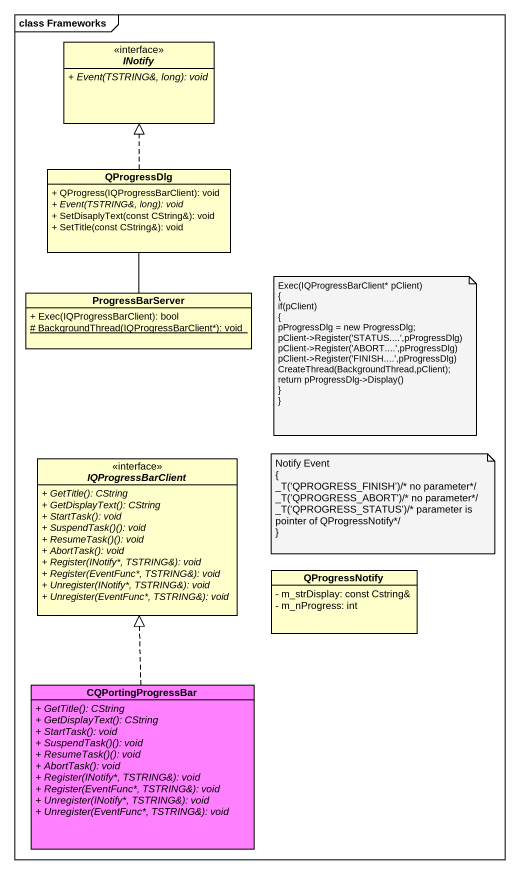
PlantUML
@startuml
mainframe class Frameworks
hide circle
hide empty members
skinparam classAttributeIconSize 0
interface INotify <<interface>> {
  {abstract} + Event(TSTRING&, long): void
}
class QProgressDlg {
  + QProgress(IQProgressBarClient): void
  {abstract} + Event(TSTRING&, long): void
  + SetDisaplyText(const CString&): void
  + SetTitle(const CString&): void
}
class ProgressBarServer {
  + Exec(IQProgressBarClient): bool
  {static} # BackgroundThread(IQProgressBarClient*): void
}
interface IQProgressBarClient <<interface>> {
  {abstract} + GetTitle(): CString
  {abstract} + GetDisplayText(): CString
  {abstract} + StartTask(): void
  {abstract} + SuspendTask()(): void
  {abstract} + ResumeTask()(): void
  {abstract} + AbortTask(): void
  {abstract} + Register(INotify*, TSTRING&): void
  {abstract} + Register(EventFunc*, TSTRING&): void
  {abstract} + Unregister(INotify*, TSTRING&): void
  {abstract} + Unregister(EventFunc*, TSTRING&): void
}
class QProgressNotify {
  - m_strDisplay: const Cstring&
  - m_nProgress: int
}
class CQPortingProgressBar #FF80FF {
  {abstract} + GetTitle(): CString
  {abstract} + GetDisplayText(): CString
  {abstract} + StartTask(): void
  {abstract} + SuspendTask()(): void
  {abstract} + ResumeTask()(): void
  {abstract} + AbortTask(): void
  {abstract} + Register(INotify*, TSTRING&): void
  {abstract} + Register(EventFunc*, TSTRING&): void
  {abstract} + Unregister(INotify*, TSTRING&): void
  {abstract} + Unregister(EventFunc*, TSTRING&): void
}
QProgressDlg .up.|> INotify
QProgressDlg -- ProgressBarServer
CQPortingProgressBar .up.|> IQProgressBarClient
note as N1
  Exec(IQProgressBarClient* pClient)
  {
  if(pClient)
  {
  pProgressDlg = new ProgressDlg;
  pClient->Register('STATUS....',pProgressDlg)
  pClient->Register('ABORT....',pProgressDlg)
  pClient->Register('FINISH....',pProgressDlg)
  CreateThread(BackgroundThread,pClient);
  return pProgressDlg->Display()
  ~}
  ~}
end note
note as N2
  Notify Event
  {
  _T('QPROGRESS_FINISH')/* no parameter*/
  _T('QPROGRESS_ABORT')/* no parameter*/
  _T('QPROGRESS_STATUS')/* parameter is pointer of QProgressNotify*/
  ~}
end note
@enduml
